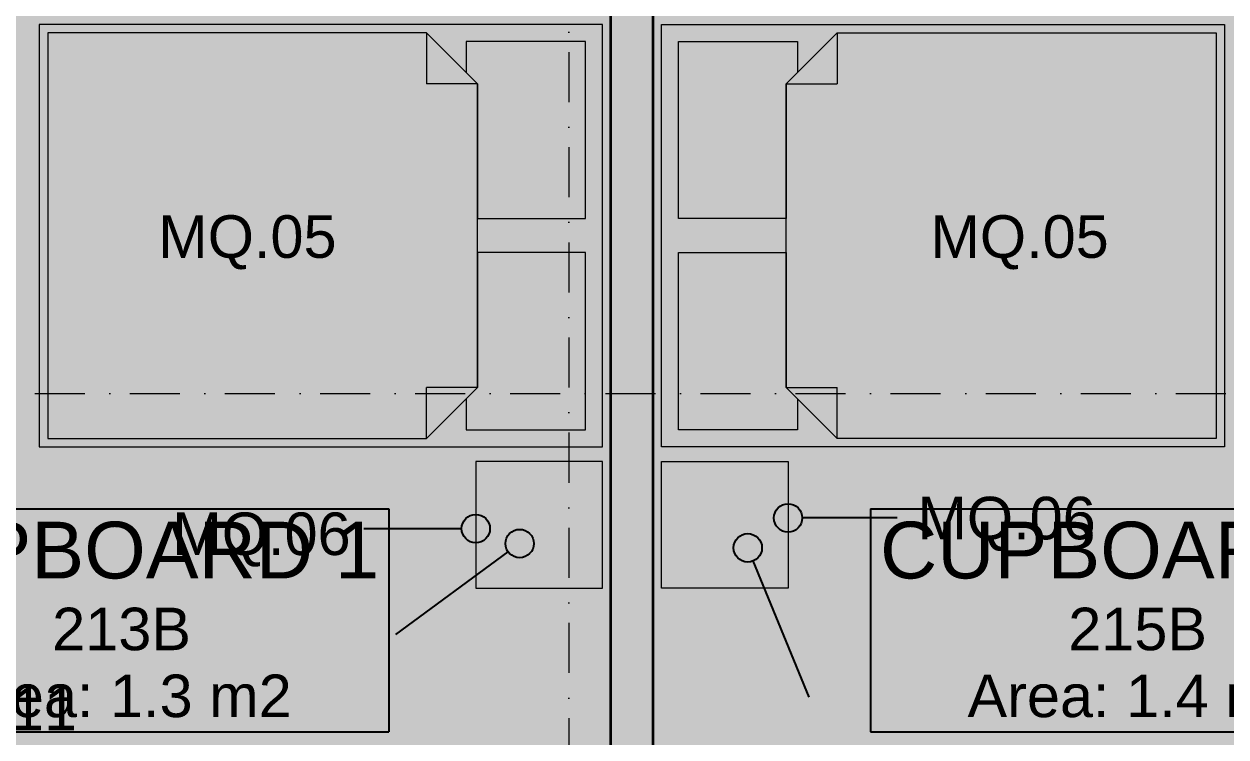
# Model space of a CAD drawing. Header units: millimetres. Extents: x -14278 to 101222, y -22378 to 34603.
# Drawn here: x 85796 to 90033, y 9693 to 12205 of the extents above; entities that cross this region are included whole.
import ezdxf
from ezdxf.enums import TextEntityAlignment as Align

# ---------------------------------------------------------------- set-up
doc = ezdxf.new("R2010")
doc.units = ezdxf.units.MM
doc.header["$MEASUREMENT"] = 0
doc.linetypes.add('Dot & Dashed', pattern=[335.138881, 176.388884, -88.194442, 0, -70.555556])
for name, color, linetype in [('A-Zz_20_10_90-T_TextFFEInternal', 7, 'Continuous'), ('NewA-Ee_25_10-M_WallsInternal', 7, 'Continuous'), ('NewA-Ee_30_40-M_Floors', 7, 'Continuous'), ('NewA-Ee_40_20-M_GeneralFFAndEInternalMovable', 7, 'Continuous'), ('NewA-SL-M_SpacesInternal', 7, 'Continuous'), ('NewA-Ss_30_25-M_CeilingAndSoffitSystems', 7, 'Continuous'), ('NewA-Zz_20_10_90-T_TextFFEInternal', 7, 'Continuous'), ('NewA-Zz_35_40_80-M_GridStructural', 7, 'Continuous'), ('NewA-Zz_50_90_00-M_GrossInternal', 7, 'Continuous')]:
    doc.layers.add(name, color=color, linetype=linetype)
doc.styles.add('GENERATED_STYLE_1', font='')
doc.styles.get('GENERATED_STYLE_1').set_extended_font_data('Arial')

# ---------------------------------------------------------------- blocks, each defined once
blk = doc.blocks.new('Slab_29_2', base_point=(91916.9, 4903.2))
at = {"layer": 'NewA-Ee_30_40-M_Floors', "linetype": 'Continuous', "lineweight": 13}
blk.add_hatch(color=254, dxfattribs=at).paths.add_polyline_path([(91916.9, 4903.2), (91916.9, 11200.4), (94366.6, 11200.4), (94366.6, 13452.5), (59817.2, 13452.5), (59817.2, 4903.2)])
blk = doc.blocks.new('BEDROOM_213_35_2', base_point=(86322.7, 12917.8))
at = {"layer": 'NewA-SL-M_SpacesInternal', "color": 253, "linetype": 'Continuous', "lineweight": 13}
for p, q in [((84036, 13452.5), (84036, 9650.4)), ((87863.9, 13452.5), (84036, 13452.5)), ((87863.9, 9449.1), (87863.9, 13452.5)), ((84036, 9650.4), (84036, 9449.1)), ((84036, 9449.1), (84862.5, 9449.1)), ((84862.5, 9449.1), (84862.5, 6498.1)), ((86096.3, 6498.1), (86096.3, 9449.1)), ((86096.3, 9449.1), (87863.9, 9449.1)), ((84862.5, 6498.1), (86096.3, 6498.1))]:
    blk.add_line(p, q, dxfattribs=at)
at = {"layer": 'NewA-SL-M_SpacesInternal', "linetype": 'Continuous'}
for p, q in [((85564.1, 13271.3), (85564.1, 12957.1)), ((85564.1, 13271.3), (87081.4, 13271.3)), ((87081.4, 13271.3), (87081.4, 12957.1)), ((85564.1, 12957.1), (85564.1, 12721.3)), ((87081.4, 12957.1), (87081.4, 12721.3)), ((85564.1, 12721.3), (85564.1, 12485.6)), ((87081.4, 12721.3), (87081.4, 12485.6)), ((85564.1, 12485.6), (87081.4, 12485.6))]:
    blk.add_line(p, q, dxfattribs=at)
at = {"layer": 'NewA-SL-M_SpacesInternal', "color": 5, "lineweight": 70, "style": 'GENERATED_STYLE_1'}
for tag, height, p in [('ROOM_NAME', 200, (86322.7, 13225.6)), ('ROOM_NUMBER', 150, (86322.7, 12922.8)), ('adj_text', 150, (86322.7, 12687.1))]:
    blk.add_attdef(tag, text='', height=height, dxfattribs=at).set_placement(p, align=Align.TOP_CENTER)
blk = doc.blocks.new('BEDROOM_215_36_2', base_point=(89538.7, 12917.8))
at = {"layer": 'NewA-SL-M_SpacesInternal', "color": 253, "linetype": 'Continuous', "lineweight": 13}
blk.add_line((88013.9, 13452.5), (88013.9, 9449.1), dxfattribs=at)
at = {"layer": 'NewA-SL-M_SpacesInternal', "color": 5, "lineweight": 70, "style": 'GENERATED_STYLE_1'}
for tag, height, p in [('ROOM_NAME', 200, (89538.7, 13225.6)), ('ROOM_NUMBER', 150, (89538.7, 12922.8)), ('adj_text', 150, (89538.7, 12687.1))]:
    blk.add_attdef(tag, text='', height=height, dxfattribs=at).set_placement(p, align=Align.TOP_CENTER)
blk = doc.blocks.new('CUPBOARD 1_213B_55_2', base_point=(86139.7, 10143.2))
at = {"layer": 'NewA-SL-M_SpacesInternal', "linetype": 'Continuous'}
for p, q in [((85198.1, 10496.8), (85198.1, 10182.5)), ((85198.1, 10496.8), (87081.4, 10496.8)), ((87081.4, 10496.8), (87081.4, 10182.5)), ((85198.1, 10182.5), (85198.1, 9946.8)), ((87081.4, 10182.5), (87081.4, 9946.8)), ((85198.1, 9946.8), (85198.1, 9711.1)), ((87081.4, 9946.8), (87081.4, 9711.1)), ((85198.1, 9711.1), (87081.4, 9711.1))]:
    blk.add_line(p, q, dxfattribs=at)
at = {"layer": 'NewA-SL-M_SpacesInternal', "color": 253, "linetype": 'Continuous', "lineweight": 13}
for p, q in [((84036, 9324.1), (84036, 7433.7)), ((84737.5, 9324.1), (84036, 9324.1)), ((84737.5, 7433.7), (84737.5, 9324.1)), ((84036, 7433.7), (84737.5, 7433.7))]:
    blk.add_line(p, q, dxfattribs=at)
at = {"layer": 'NewA-SL-M_SpacesInternal', "color": 5, "lineweight": 70, "style": 'GENERATED_STYLE_1'}
for tag, height, p in [('ROOM_NAME', 200, (86139.7, 10451.1)), ('ROOM_NUMBER', 150, (86139.7, 10148.2)), ('adj_text', 150, (86139.7, 9912.5))]:
    blk.add_attdef(tag, text='', height=height, dxfattribs=at).set_placement(p, align=Align.TOP_CENTER)
blk = doc.blocks.new('CUPBOARD 1_215B_56_2', base_point=(89721.7, 10143.2))
at = {"layer": 'NewA-SL-M_SpacesInternal', "linetype": 'Continuous'}
for p, q in [((88780, 10496.8), (88780, 10182.5)), ((88780, 10496.8), (90663.3, 10496.8)), ((90663.3, 10496.8), (90663.3, 10182.5)), ((88780, 10182.5), (88780, 9946.8)), ((90663.3, 10182.5), (90663.3, 9946.8)), ((88780, 9946.8), (88780, 9711.1)), ((90663.3, 9946.8), (90663.3, 9711.1)), ((88780, 9711.1), (90663.3, 9711.1))]:
    blk.add_line(p, q, dxfattribs=at)
at = {"layer": 'NewA-SL-M_SpacesInternal', "color": 253, "linetype": 'Continuous', "lineweight": 13}
for p, q in [((91189.5, 9324.1), (91189.5, 7433.7)), ((91916.9, 9324.1), (91189.5, 9324.1)), ((91916.9, 7433.7), (91916.9, 9324.1)), ((91189.5, 7433.7), (91916.9, 7433.7))]:
    blk.add_line(p, q, dxfattribs=at)
at = {"layer": 'NewA-SL-M_SpacesInternal', "color": 5, "lineweight": 70, "style": 'GENERATED_STYLE_1'}
for tag, height, p in [('ROOM_NAME', 200, (89721.7, 10451.1)), ('ROOM_NUMBER', 150, (89721.7, 10148.2)), ('adj_text', 150, (89721.7, 9912.5))]:
    blk.add_attdef(tag, text='', height=height, dxfattribs=at).set_placement(p, align=Align.TOP_CENTER)
blk = doc.blocks.new('Slab_44_2', base_point=(84036, 13452.5))
at = {"layer": 'NewA-Ss_30_25-M_CeilingAndSoffitSystems', "linetype": 'Continuous', "lineweight": 0}
blk.add_hatch(color=255, dxfattribs=at).paths.add_polyline_path([(84036, 13452.5), (84036, 9449.1), (84862.5, 9449.1), (84862.5, 6498.1), (86096.3, 6498.1), (86096.3, 9449.1), (87863.9, 9449.1), (87863.9, 13452.5)])
at = {"layer": 'NewA-Ss_30_25-M_CeilingAndSoffitSystems', "color": 6, "linetype": 'Continuous', "lineweight": 13, "flags": 128}
blk.add_lwpolyline([(84036, 13452.5), (84036, 9449.1), (84862.5, 9449.1), (84862.5, 6498.1), (86096.3, 6498.1), (86096.3, 9449.1), (87863.9, 9449.1), (87863.9, 13452.5)], close=True, dxfattribs=at)
blk = doc.blocks.new('Slab_45_2', base_point=(88013.9, 13452.5))
at = {"layer": 'NewA-Ss_30_25-M_CeilingAndSoffitSystems', "linetype": 'Continuous', "lineweight": 0}
blk.add_hatch(color=255, dxfattribs=at).paths.add_polyline_path([(88013.9, 13452.5), (88013.9, 9449.1), (89786.5, 9449.1), (89786.5, 6498.1), (91064.5, 6498.1), (91064.5, 9449.1), (91890.6, 9449.1), (91890.6, 11300.4), (94366.6, 11300.4), (94366.6, 13452.5)])
at = {"layer": 'NewA-Ss_30_25-M_CeilingAndSoffitSystems', "color": 6, "linetype": 'Continuous', "lineweight": 13, "flags": 128}
blk.add_lwpolyline([(88013.9, 13452.5), (88013.9, 9449.1), (89786.5, 9449.1), (89786.5, 6498.1), (91064.5, 6498.1), (91064.5, 9449.1), (91890.6, 9449.1), (91890.6, 11300.4), (94366.6, 11300.4), (94366.6, 13452.5)], close=True, dxfattribs=at)
blk = doc.blocks.new('Wall_79_2', base_point=(87863.9, 13452.5))
at = {"layer": 'NewA-Ee_25_10-M_WallsInternal', "color": 92, "linetype": 'Continuous', "lineweight": 35, "flags": 128}
for points in [[(87863.9, 13452.5), (87863.9, 9449.1)], [(88013.9, 13452.5), (87863.9, 13452.5)], [(88013.9, 9449.1), (88013.9, 13452.5)]]:
    blk.add_lwpolyline(points, dxfattribs=at)
blk = doc.blocks.new('Standard grid marker')
at = {"layer": 'NewA-Zz_35_40_80-M_GridStructural', "color": 6, "linetype": 'Dot & Dashed', "lineweight": 13}
blk.add_line((1000, 0), (18130.8, 0), dxfattribs=at)
at = {"layer": 'NewA-Zz_35_40_80-M_GridStructural', "style": 'GENERATED_STYLE_1'}
blk.add_attdef('AC_MarkerText_1', text='', height=250, rotation=90, dxfattribs=at).set_placement((-250, 14.3), align=Align.MIDDLE_CENTER)
blk = doc.blocks.new('Standard grid marker_2')
at = {"layer": 'NewA-Zz_35_40_80-M_GridStructural', "color": 6, "linetype": 'Dot & Dashed', "lineweight": 13}
blk.add_line((1000, 0), (40175.6, 0), dxfattribs=at)
at = {"layer": 'NewA-Zz_35_40_80-M_GridStructural', "style": 'GENERATED_STYLE_1'}
blk.add_attdef('AC_MarkerText_1', text='', height=250, dxfattribs=at).set_placement((41425.6, 14.3), align=Align.MIDDLE_CENTER)
blk = doc.blocks.new('Bed Double 19')
at = {"layer": 'NewA-Ee_40_20-M_GeneralFFAndEInternalMovable', "color": 1, "linetype": 'Continuous', "lineweight": 18}
for p, q in [((1489.1, 1985.4), (0, 1985.4)), ((0, 1985.4), (0, 0)), ((1489.1, 0), (1489.1, 1985.4)), ((684.5, 1925.4), (60, 1925.4)), ((60, 1925.4), (60, 1505.4)), ((684.5, 1545.4), (684.5, 1925.4)), ((1429.1, 1925.4), (804.5, 1925.4)), ((804.5, 1925.4), (804.5, 1545.4)), ((1429.1, 1505.4), (1429.1, 1925.4)), ((210, 1545.4), (30, 1365.4)), ((170, 1505.4), (210, 1545.4)), ((210, 1545.4), (684.5, 1545.4)), ((744.5, 1545.4), (210, 1545.4)), ((210, 1545.4), (210, 1365.4)), ((1279.1, 1545.4), (744.5, 1545.4)), ((804.5, 1545.4), (1279.1, 1545.4)), ((1279.1, 1545.4), (1319.1, 1505.4)), ((1459.1, 1365.4), (1279.1, 1545.4)), ((1279.1, 1545.4), (1279.1, 1365.4)), ((60, 1505.4), (170, 1505.4)), ((1319.1, 1505.4), (1429.1, 1505.4)), ((30, 1365.4), (30, 30)), ((30, 1365.4), (210, 1365.4)), ((1459.1, 1365.4), (1279.1, 1365.4)), ((1459.1, 30), (1459.1, 1365.4)), ((0, 0), (1489.1, 0)), ((30, 30), (744.5, 30)), ((744.5, 30), (1459.1, 30))]:
    blk.add_line(p, q, dxfattribs=at)
blk = doc.blocks.new('Rectangular Table 01 19_3')
at = {"layer": 'NewA-Ee_40_20-M_GeneralFFAndEInternalMovable', "color": 1, "linetype": 'Continuous', "lineweight": 18}
for p, q in [((446.6, 446.6), (0, 446.6)), ((0, 446.6), (0, 0)), ((446.6, 0), (446.6, 446.6)), ((0, 0), (446.6, 0))]:
    blk.add_line(p, q, dxfattribs=at)
blk = doc.blocks.new('Line_97_2', base_point=(88873.5, 10464.4))
at = {"layer": 'NewA-Zz_20_10_90-T_TextFFEInternal', "linetype": 'Continuous'}
blk.add_hatch(color=256, dxfattribs=at).paths.add_polyline_path([(88539.4, 10464.4), (88535.5, 10483.5), (88524.7, 10499.7), (88508.5, 10510.6), (88489.4, 10514.4), (88470.2, 10510.6), (88454, 10499.7), (88443.2, 10483.5), (88439.4, 10464.4), (88443.2, 10445.2), (88454, 10429), (88470.2, 10418.2), (88489.4, 10414.4), (88508.5, 10418.2), (88524.7, 10429), (88535.5, 10445.2)])
blk.add_line((88873.5, 10464.4), (88539.4, 10464.4), dxfattribs=at)
blk.add_circle((88489.4, 10464.4), 50, dxfattribs=at)
blk = doc.blocks.new('Line_98_2', base_point=(88564, 9832.9))
at = {"layer": 'NewA-Zz_20_10_90-T_TextFFEInternal', "linetype": 'Continuous'}
blk.add_hatch(color=256, dxfattribs=at).paths.add_polyline_path([(88397.3, 10359.1), (88393.5, 10378.3), (88382.7, 10394.5), (88366.4, 10405.3), (88347.3, 10409.1), (88328.2, 10405.3), (88311.9, 10394.5), (88301.1, 10378.3), (88297.3, 10359.1), (88301.1, 10340), (88311.9, 10323.8), (88328.2, 10312.9), (88347.3, 10309.1), (88366.4, 10312.9), (88382.7, 10323.8), (88393.5, 10340)])
blk.add_line((88564, 9832.9), (88366.3, 10312.9), dxfattribs=at)
blk.add_circle((88347.3, 10359.1), 50, dxfattribs=at)
blk = doc.blocks.new('Line_99_2', base_point=(87107, 10053.7))
at = {"layer": 'NewA-Zz_20_10_90-T_TextFFEInternal', "linetype": 'Continuous'}
blk.add_hatch(color=256, dxfattribs=at).paths.add_polyline_path([(87593, 10374.2), (87589.2, 10393.3), (87578.3, 10409.5), (87562.1, 10420.4), (87543, 10424.2), (87523.8, 10420.4), (87507.6, 10409.5), (87496.8, 10393.3), (87493, 10374.2), (87496.8, 10355), (87507.6, 10338.8), (87523.8, 10328), (87543, 10324.2), (87562.1, 10328), (87578.3, 10338.8), (87589.2, 10355)])
blk.add_line((87107, 10053.7), (87502.7, 10344.6), dxfattribs=at)
blk.add_circle((87543, 10374.2), 50, dxfattribs=at)
blk = doc.blocks.new('Line_100_2', base_point=(86994.2, 10426.8))
at = {"layer": 'NewA-Zz_20_10_90-T_TextFFEInternal', "linetype": 'Continuous'}
blk.add_hatch(color=256, dxfattribs=at).paths.add_polyline_path([(87438.5, 10426.8), (87434.7, 10445.9), (87423.8, 10462.1), (87407.6, 10473), (87388.5, 10476.8), (87369.3, 10473), (87353.1, 10462.1), (87342.3, 10445.9), (87338.5, 10426.8), (87342.3, 10407.6), (87353.1, 10391.4), (87369.3, 10380.6), (87388.5, 10376.8), (87407.6, 10380.6), (87423.8, 10391.4), (87434.7, 10407.6)])
blk.add_line((86994.2, 10426.8), (87338.5, 10426.8), dxfattribs=at)
blk.add_circle((87388.5, 10426.8), 50, dxfattribs=at)
blk = doc.blocks.new('Label_173_2', base_point=(86158.2, 11615.2))
at = {"layer": 'A-Zz_20_10_90-T_TextFFEInternal', "insert": (86583.2, 11530.9), "char_height": 150, "attachment_point": 2, "style": 'GENERATED_STYLE_1'}
blk.add_mtext('\\fArial|b0|i0|c0|p34;MQ.05\\fArial|b0|i0|c0|p34;\\fArial|b0|i0|c0|p34;\\fArial|b0|i0|c0|p34;\\fArial|b0|i0|c0|p34;\\fArial|b0|i0|c0|p34;\\fArial|b0|i0|c0|p34;\\fArial|b0|i0|c0|p34;\\fArial|b0|i0|c0|p34;\\fArial|b0|i0|c0|p34;\\fArial|b0|i0|c0|p34;\\fArial|b0|i0|c0|p34;\\fArial|b0|i0|c0|p34;\\fArial|b0|i0|c0|p34;\\fArial|b0|i0|c0|p34;\\fArial|b0|i0|c0|p34;\\fArial|b0|i0|c0|p34;\\fArial|b0|i0|c0|p34;\\fArial|b0|i0|c0|p34;\\fArial|b0|i0|c0|p34;\\fArial|b0|i0|c0|p34;\\fArial|b0|i0|c0|p34;\\fArial|b0|i0|c0|p34;\\fArial|b0|i0|c0|p34;\\fArial|b0|i0|c0|p34;\\fArial|b0|i0|c0|p34;\\fArial|b0|i0|c0|p34;\\fArial|b0|i0|c0|p34;\\fArial|b0|i0|c0|p34;\\fArial|b0|i0|c0|p34;}', dxfattribs=at)
blk = doc.blocks.new('Label_174_2', base_point=(88880.4, 11615.2))
at = {"layer": 'A-Zz_20_10_90-T_TextFFEInternal', "insert": (89305.4, 11530.9), "char_height": 150, "attachment_point": 2, "style": 'GENERATED_STYLE_1'}
blk.add_mtext('\\fArial|b0|i0|c0|p34;MQ.05\\fArial|b0|i0|c0|p34;\\fArial|b0|i0|c0|p34;\\fArial|b0|i0|c0|p34;\\fArial|b0|i0|c0|p34;\\fArial|b0|i0|c0|p34;\\fArial|b0|i0|c0|p34;\\fArial|b0|i0|c0|p34;\\fArial|b0|i0|c0|p34;\\fArial|b0|i0|c0|p34;\\fArial|b0|i0|c0|p34;\\fArial|b0|i0|c0|p34;\\fArial|b0|i0|c0|p34;\\fArial|b0|i0|c0|p34;\\fArial|b0|i0|c0|p34;\\fArial|b0|i0|c0|p34;\\fArial|b0|i0|c0|p34;\\fArial|b0|i0|c0|p34;\\fArial|b0|i0|c0|p34;\\fArial|b0|i0|c0|p34;\\fArial|b0|i0|c0|p34;\\fArial|b0|i0|c0|p34;\\fArial|b0|i0|c0|p34;\\fArial|b0|i0|c0|p34;\\fArial|b0|i0|c0|p34;\\fArial|b0|i0|c0|p34;\\fArial|b0|i0|c0|p34;\\fArial|b0|i0|c0|p34;\\fArial|b0|i0|c0|p34;\\fArial|b0|i0|c0|p34;}', dxfattribs=at)
blk = doc.blocks.new('Label_197_2', base_point=(88834.6, 10623.2))
at = {"layer": 'A-Zz_20_10_90-T_TextFFEInternal', "insert": (89259.6, 10538.9), "char_height": 150, "attachment_point": 2, "style": 'GENERATED_STYLE_1'}
blk.add_mtext('\\fArial|b0|i0|c0|p34;MQ.06\\fArial|b0|i0|c0|p34;\\fArial|b0|i0|c0|p34;\\fArial|b0|i0|c0|p34;\\fArial|b0|i0|c0|p34;\\fArial|b0|i0|c0|p34;\\fArial|b0|i0|c0|p34;\\fArial|b0|i0|c0|p34;\\fArial|b0|i0|c0|p34;\\fArial|b0|i0|c0|p34;\\fArial|b0|i0|c0|p34;\\fArial|b0|i0|c0|p34;\\fArial|b0|i0|c0|p34;\\fArial|b0|i0|c0|p34;\\fArial|b0|i0|c0|p34;\\fArial|b0|i0|c0|p34;\\fArial|b0|i0|c0|p34;\\fArial|b0|i0|c0|p34;\\fArial|b0|i0|c0|p34;\\fArial|b0|i0|c0|p34;\\fArial|b0|i0|c0|p34;\\fArial|b0|i0|c0|p34;\\fArial|b0|i0|c0|p34;\\fArial|b0|i0|c0|p34;\\fArial|b0|i0|c0|p34;\\fArial|b0|i0|c0|p34;\\fArial|b0|i0|c0|p34;\\fArial|b0|i0|c0|p34;\\fArial|b0|i0|c0|p34;\\fArial|b0|i0|c0|p34;}', dxfattribs=at)
blk = doc.blocks.new('Label_198_2', base_point=(86207.8, 10567.9))
at = {"layer": 'A-Zz_20_10_90-T_TextFFEInternal', "insert": (86632.8, 10483.6), "char_height": 150, "attachment_point": 2, "style": 'GENERATED_STYLE_1'}
blk.add_mtext('\\fArial|b0|i0|c0|p34;MQ.06\\fArial|b0|i0|c0|p34;\\fArial|b0|i0|c0|p34;\\fArial|b0|i0|c0|p34;\\fArial|b0|i0|c0|p34;\\fArial|b0|i0|c0|p34;\\fArial|b0|i0|c0|p34;\\fArial|b0|i0|c0|p34;\\fArial|b0|i0|c0|p34;\\fArial|b0|i0|c0|p34;\\fArial|b0|i0|c0|p34;\\fArial|b0|i0|c0|p34;\\fArial|b0|i0|c0|p34;\\fArial|b0|i0|c0|p34;\\fArial|b0|i0|c0|p34;\\fArial|b0|i0|c0|p34;\\fArial|b0|i0|c0|p34;\\fArial|b0|i0|c0|p34;\\fArial|b0|i0|c0|p34;\\fArial|b0|i0|c0|p34;\\fArial|b0|i0|c0|p34;\\fArial|b0|i0|c0|p34;\\fArial|b0|i0|c0|p34;\\fArial|b0|i0|c0|p34;\\fArial|b0|i0|c0|p34;\\fArial|b0|i0|c0|p34;\\fArial|b0|i0|c0|p34;\\fArial|b0|i0|c0|p34;\\fArial|b0|i0|c0|p34;\\fArial|b0|i0|c0|p34;}', dxfattribs=at)
blk = doc.blocks.new('Label_241_2', base_point=(85272.4, 9950))
at = {"layer": 'A-Zz_20_10_90-T_TextFFEInternal', "insert": (85697.4, 9865.7), "char_height": 150, "attachment_point": 2, "style": 'GENERATED_STYLE_1'}
blk.add_mtext('\\fArial|b0|i0|c0|p34;TA-11\\fArial|b0|i0|c0|p34;\\fArial|b0|i0|c0|p34;\\fArial|b0|i0|c0|p34;\\fArial|b0|i0|c0|p34;\\fArial|b0|i0|c0|p34;\\fArial|b0|i0|c0|p34;\\fArial|b0|i0|c0|p34;\\fArial|b0|i0|c0|p34;\\fArial|b0|i0|c0|p34;\\fArial|b0|i0|c0|p34;\\fArial|b0|i0|c0|p34;\\fArial|b0|i0|c0|p34;\\fArial|b0|i0|c0|p34;\\fArial|b0|i0|c0|p34;\\fArial|b0|i0|c0|p34;\\fArial|b0|i0|c0|p34;\\fArial|b0|i0|c0|p34;\\fArial|b0|i0|c0|p34;\\fArial|b0|i0|c0|p34;\\fArial|b0|i0|c0|p34;\\fArial|b0|i0|c0|p34;\\fArial|b0|i0|c0|p34;\\fArial|b0|i0|c0|p34;\\fArial|b0|i0|c0|p34;\\fArial|b0|i0|c0|p34;\\fArial|b0|i0|c0|p34;\\fArial|b0|i0|c0|p34;\\fArial|b0|i0|c0|p34;\\fArial|b0|i0|c0|p34;}', dxfattribs=at)

msp = doc.modelspace()

# ---------------------------------------------------------------- hatches: boundary and pattern name
at = {"layer": 'NewA-Zz_50_90_00-M_GrossInternal', "linetype": 'Continuous', "lineweight": 140}
msp.add_hatch(color=1, dxfattribs=at).paths.add_polyline_path([(59817.2, 13452.5), (94366.6, 13452.5), (94366.6, 5053.1), (65166.6, 5053.1), (65166.6, 503.1), (61717.2, 503.1), (61717.2, 5053.1), (59817.2, 5053.1)])

# ---------------------------------------------------------------- block references
at = {"layer": 'A-Zz_20_10_90-T_TextFFEInternal', "color": 6, "linetype": 'Continuous', "lineweight": 13}
for name, p in [('Label_173_2', (86158.2, 11615.2)), ('Label_174_2', (88880.4, 11615.2)), ('Label_197_2', (88834.6, 10623.2)), ('Label_198_2', (86207.8, 10567.9)), ('Label_241_2', (85272.4, 9950))]:
    msp.add_blockref(name, p, dxfattribs=at)
at = {"layer": 'NewA-Ee_25_10-M_WallsInternal', "color": 92, "lineweight": 35}
msp.add_blockref('Wall_79_2', (87863.9, 13452.5), dxfattribs=at)
at = {"layer": 'NewA-Ee_30_40-M_Floors', "color": 6, "linetype": 'Continuous', "lineweight": 13}
msp.add_blockref('Slab_29_2', (91916.9, 4903.2), dxfattribs=at)
at = {"layer": 'NewA-Ee_40_20-M_GeneralFFAndEInternalMovable', "color": 6, "linetype": 'Continuous', "lineweight": 13, "zscale": 1000, "rotation": 270}
msp.add_blockref('Bed Double 19', (85849.6, 12203.7), dxfattribs=at)
at = {"layer": 'NewA-Ee_40_20-M_GeneralFFAndEInternalMovable', "color": 6, "linetype": 'Continuous', "lineweight": 13, "xscale": -1, "zscale": 1000, "rotation": 90}
msp.add_blockref('Bed Double 19', (90028.2, 12203.7), dxfattribs=at)
at = {"layer": 'NewA-Ee_40_20-M_GeneralFFAndEInternalMovable', "color": 6, "linetype": 'Continuous', "lineweight": 13, "zscale": 1000}
msp.add_blockref('Rectangular Table 01 19_3', (87388.5, 10217.2), dxfattribs=at)
at = {"layer": 'NewA-Ee_40_20-M_GeneralFFAndEInternalMovable', "color": 6, "linetype": 'Continuous', "lineweight": 13, "xscale": -1, "zscale": 1000}
msp.add_blockref('Rectangular Table 01 19_3', (88489.4, 10217.2), dxfattribs=at)
at = {"layer": 'NewA-SL-M_SpacesInternal', "linetype": 'Continuous'}
for name, p, values in [('BEDROOM_213_35_2', (86322.7, 12917.8), {'ROOM_NAME': 'BEDROOM', 'ROOM_NUMBER': '213', 'adj_text': 'Area: 19 m2'}), ('CUPBOARD 1_213B_55_2', (86139.7, 10143.2), {'ROOM_NAME': 'CUPBOARD 1', 'ROOM_NUMBER': '213B', 'adj_text': 'Area: 1.3 m2'}), ('CUPBOARD 1_215B_56_2', (89721.7, 10143.2), {'ROOM_NAME': 'CUPBOARD 1', 'ROOM_NUMBER': '215B', 'adj_text': 'Area: 1.4 m2'})]:
    msp.add_blockref(name, p, dxfattribs=at).add_auto_attribs(values)
msp.add_blockref('BEDROOM_215_36_2', (89538.7, 12917.8), dxfattribs=at)
at = {"layer": 'NewA-Ss_30_25-M_CeilingAndSoffitSystems', "color": 6, "linetype": 'Continuous', "lineweight": 13}
for name, p in [('Slab_44_2', (84036, 13452.5)), ('Slab_45_2', (88013.9, 13452.5))]:
    msp.add_blockref(name, p, dxfattribs=at)
at = {"layer": 'NewA-Zz_20_10_90-T_TextFFEInternal', "linetype": 'Continuous'}
for name, p in [('Line_97_2', (88873.5, 10464.4)), ('Line_100_2', (86994.2, 10426.8)), ('Line_99_2', (87107, 10053.7)), ('Line_98_2', (88564, 9832.9))]:
    msp.add_blockref(name, p, dxfattribs=at)
at = {"layer": 'NewA-Zz_35_40_80-M_GridStructural', "color": 1, "linetype": 'Continuous', "lineweight": 18, "zscale": 1000, "rotation": 270}
msp.add_blockref('Standard grid marker', (87716.9, 16123), dxfattribs=at)
at = {"layer": 'NewA-Zz_35_40_80-M_GridStructural', "color": 1, "linetype": 'Continuous', "lineweight": 18, "zscale": 1000}
msp.add_blockref('Standard grid marker_2', (58014.6, 10902.8), dxfattribs=at)

doc.saveas('drawing.dxf')
